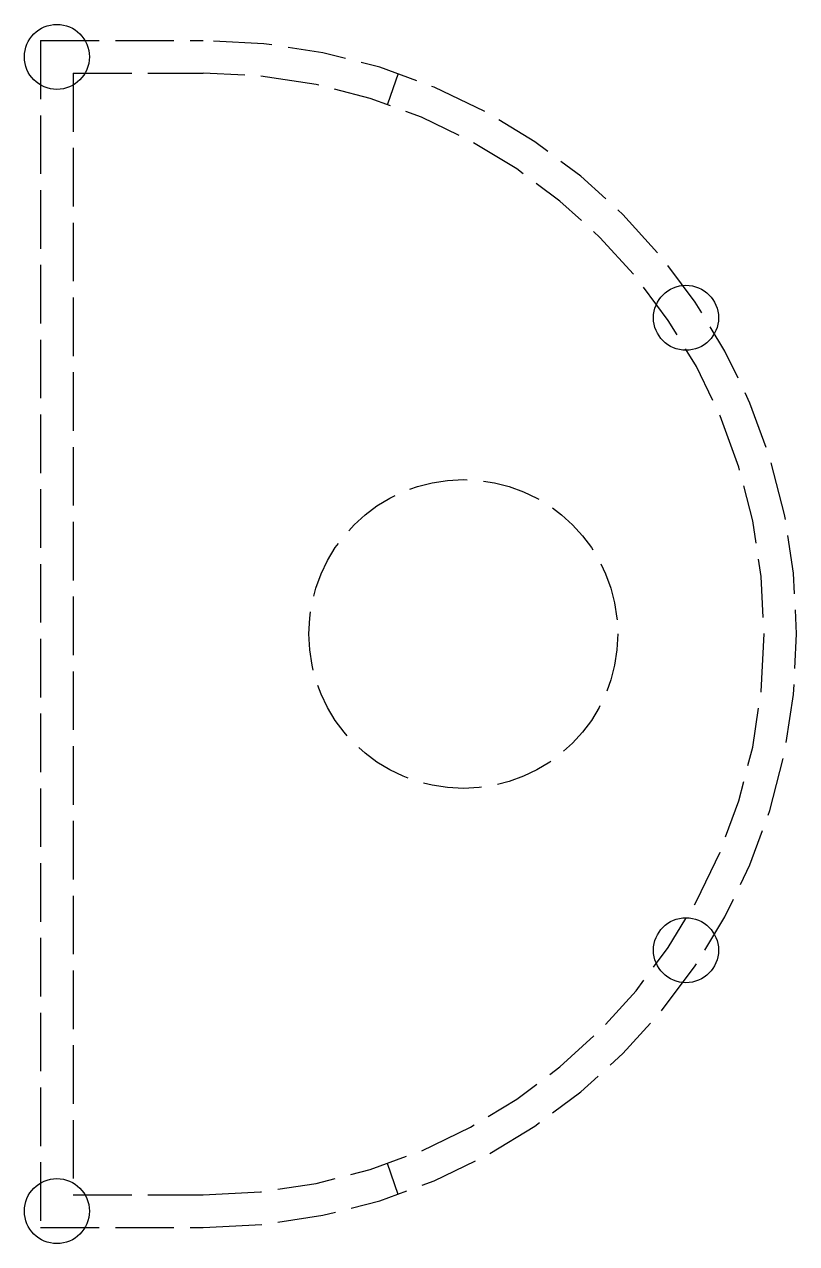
# Model space of a CAD drawing. Header units: metres. Extents: x -109 to 591, y -5 to 592.
# Drawn here: x 462.75 to 467.5, y -4.83 to 2.67 of the extents above; entities that cross this region are included whole.
import ezdxf

# ---------------------------------------------------------------- set-up
doc = ezdxf.new("R2010")
doc.units = ezdxf.units.M
doc.header["$LTSCALE"] = 0.03
doc.linetypes.add('ACAD_ISO02W100', pattern=[15, 12, -3])
doc.layers.add('Muro bajo', color=7, linetype='Continuous', lineweight=30)
doc.layers.add('Proyeccion', color=8, linetype='ACAD_ISO02W100')

msp = doc.modelspace()

# ---------------------------------------------------------------- linework, layer by layer
at = {"layer": 'Muro bajo'}
for centre in [(462.9521, 2.4676), (466.8217, 0.8628), (466.8217, -3.0276), (462.9521, -4.6324)]:
    msp.add_circle(centre, 0.2, dxfattribs=at)
at = {"layer": 'Proyeccion'}
for p, q in [((462.8521, 2.5676), (462.8521, -4.7324)), ((462.8521, 2.5676), (463.8521, 2.5676)), ((463.0521, 2.3676), (463.0521, -4.5324)), ((463.0521, 2.3676), (463.8521, 2.3676)), ((465.0521, 2.3647), (464.9864, 2.1758)), ((465.0521, -4.5295), (464.9864, -4.3406)), ((463.0521, -4.5324), (463.8521, -4.5324)), ((462.8521, -4.7324), (463.8521, -4.7324))]:
    msp.add_line(p, q, dxfattribs=at)
msp.add_circle((465.4521, -1.0824), 0.95, dxfattribs=at)
for radius in [3.65, 3.45]:
    msp.add_arc((463.8521, -1.0824), radius, 270, 90, dxfattribs=at)

doc.saveas('drawing.dxf')
